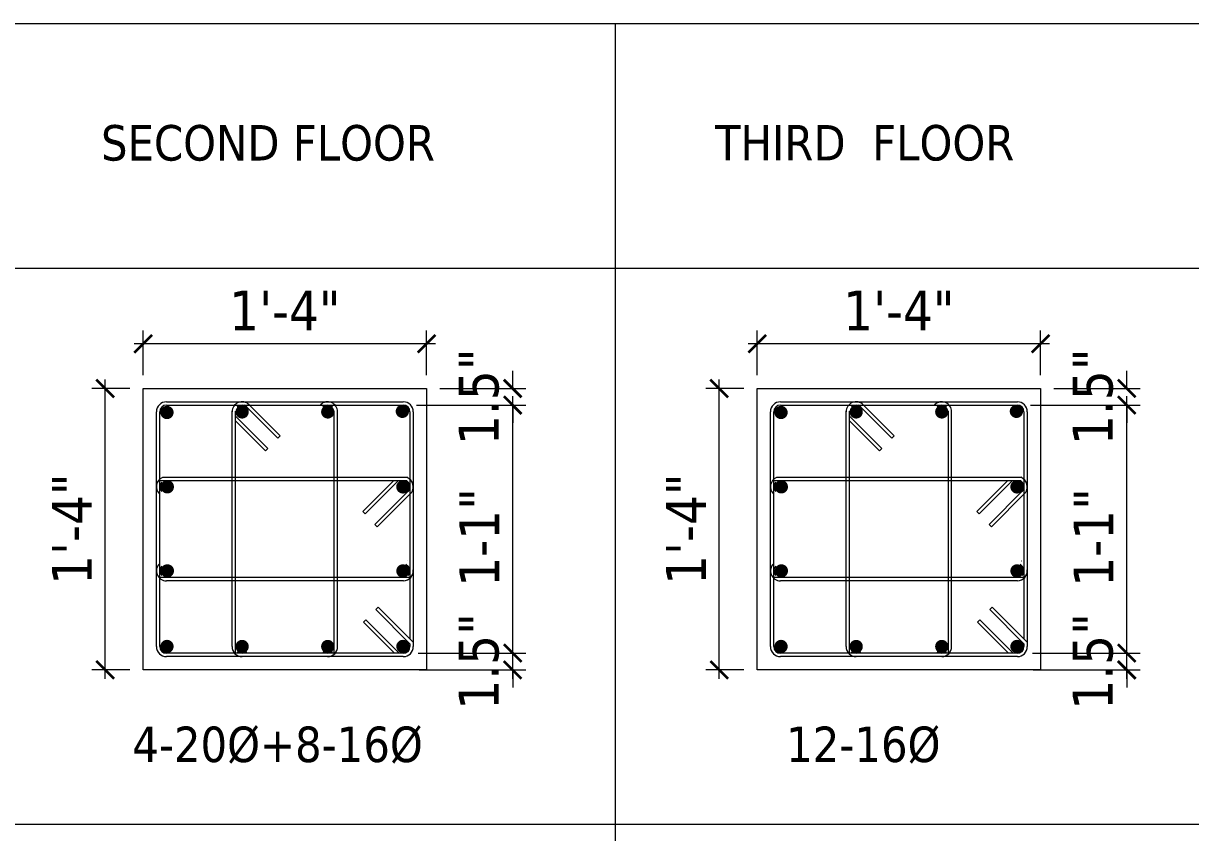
# Model space of a CAD drawing. Header units: inches. Extents: x 130993 to 274375, y -5108 to 103559.
# Drawn here: x 134864.6 to 135128.2, y 50715.5 to 50898.1 of the extents above; entities that cross this region are included whole.
import ezdxf

# ---------------------------------------------------------------- set-up
doc = ezdxf.new("R2010")
doc.units = ezdxf.units.IN
doc.header["$MEASUREMENT"] = 0
doc.header["$PDMODE"] = 2
doc.header["$PDSIZE"] = -3
for name, color, linetype, lineweight in [('DIMENSION', 142, 'Continuous', 20), ('HATCH', 9, 'Continuous', 9), ('TEXT', 181, 'Continuous', 13)]:
    doc.layers.add(name, color=color, linetype=linetype, lineweight=lineweight)
doc.layers.add('FRAME', color=7, linetype='Continuous')
doc.styles.add('TAHOMA', font='tahoma.ttf', dxfattribs={"height": 9})
doc.dimstyles.new('1-2', dxfattribs={"dimscale": 0, "dimtxt": 8, "dimasz": 4, "dimexe": 3, "dimexo": 3, "dimgap": 3, "dimtad": 1, "dimdec": 0, "dimlfac": 0.25, "dimzin": 3, "dimdsep": 46, "dimlunit": 4, "dimtxsty": 'TAHOMA', "dimblk1": 'ARCHTICK', "dimblk2": 'ARCHTICK', "dimsah": 1, "dimcen": 0, "dimdle": 2, "dimclrd": 6, "dimclre": 6, "dimclrt": 7, "dimadec": 0, "dimazin": 0, "dimtfac": 0.333333, "dimtdec": 0, "dimtix": 1, "dimtofl": 0, "dimtmove": 0, "dimatfit": 2, "dimfxl": 1, "dimtolj": 1, "dimtzin": 0, "dimlwd": -1, "dimlwe": -1, "dimarcsym": 0})

# ---------------------------------------------------------------- blocks, each defined once
blk = doc.blocks.new('_ArchTick')
at = {"color": 0, "linetype": 'ByBlock', "const_width": 0.15}
blk.add_lwpolyline([(-0.5, -0.5), (0.5, 0.5)], dxfattribs=at)
blk = doc.blocks.new('*D1357')
at = {"layer": 'Defpoints', "color": 0, "ltscale": 10}
for p in [(134950.76, 50756.03), (134950.96, 50752.23), (134975.07, 50752.23)]:
    blk.add_point(p, dxfattribs=at)
at = {"layer": 'DIMENSION', "color": 6, "ltscale": 10}
for p, q in [((134975.07, 50756.03), (134975.07, 50760.03)), ((134953.76, 50756.03), (134978.07, 50756.03)), ((134953.96, 50752.23), (134978.07, 50752.23)), ((134975.07, 50752.23), (134975.07, 50748.23))]:
    blk.add_line(p, q, dxfattribs=at)
at = {"layer": 'DIMENSION', "color": 6, "ltscale": 10, "xscale": 4, "yscale": 4, "zscale": 4}
for p, rotation in [((134975.07, 50756.03), 270), ((134975.07, 50752.23), 90)]:
    blk.add_blockref('_ArchTick', p, dxfattribs=dict(at, rotation=rotation))
at = {"layer": 'DIMENSION', "color": 7, "ltscale": 10, "insert": (134967.46, 50754.13), "char_height": 9, "attachment_point": 5, "rotation": 90, "style": 'TAHOMA'}
blk.add_mtext('\\A1;1.5"', dxfattribs=at)
blk = doc.blocks.new('*D1358')
at = {"layer": 'Defpoints', "color": 0, "ltscale": 10}
for p in [(134955.63, 50815.73), (134975.07, 50815.73), (134950.38, 50811.98)]:
    blk.add_point(p, dxfattribs=at)
at = {"layer": 'DIMENSION', "color": 6, "ltscale": 10}
for p, q in [((134975.07, 50815.73), (134975.07, 50819.73)), ((134958.63, 50815.73), (134978.07, 50815.73)), ((134953.38, 50811.98), (134978.07, 50811.98)), ((134975.07, 50811.98), (134975.07, 50807.98))]:
    blk.add_line(p, q, dxfattribs=at)
at = {"layer": 'DIMENSION', "color": 6, "ltscale": 10, "xscale": 4, "yscale": 4, "zscale": 4}
for p, rotation in [((134975.07, 50815.73), 270), ((134975.07, 50811.98), 90)]:
    blk.add_blockref('_ArchTick', p, dxfattribs=dict(at, rotation=rotation))
at = {"layer": 'DIMENSION', "color": 7, "ltscale": 10, "insert": (134967.46, 50813.86), "char_height": 9, "attachment_point": 5, "rotation": 90, "style": 'TAHOMA'}
blk.add_mtext('\\A1;1.5"', dxfattribs=at)
blk = doc.blocks.new('*D1359')
at = {"layer": 'Defpoints', "color": 0, "ltscale": 10}
for p in [(134950.38, 50811.98), (134975.07, 50811.98), (134950.96, 50752.23)]:
    blk.add_point(p, dxfattribs=at)
at = {"layer": 'DIMENSION', "color": 6, "ltscale": 10}
for p, q in [((134975.07, 50750.23), (134975.07, 50813.98)), ((134953.38, 50811.98), (134978.07, 50811.98)), ((134953.96, 50752.23), (134978.07, 50752.23))]:
    blk.add_line(p, q, dxfattribs=at)
at = {"layer": 'DIMENSION', "color": 6, "ltscale": 10, "xscale": 4, "yscale": 4, "zscale": 4}
for p, rotation in [((134975.07, 50811.98), 90), ((134975.07, 50752.23), 270)]:
    blk.add_blockref('_ArchTick', p, dxfattribs=dict(at, rotation=rotation))
at = {"layer": 'DIMENSION', "color": 7, "ltscale": 10, "insert": (134967.56, 50782.11), "char_height": 9, "attachment_point": 5, "rotation": 90, "style": 'TAHOMA'}
blk.add_mtext('\\A1;1-1"', dxfattribs=at)
blk = doc.blocks.new('*D1360')
at = {"layer": 'Defpoints', "color": 0, "ltscale": 10}
for p in [(134883.05, 50815.73), (134891.63, 50815.73), (134891.63, 50752.23)]:
    blk.add_point(p, dxfattribs=at)
at = {"layer": 'DIMENSION', "color": 6, "ltscale": 10}
for p, q in [((134883.05, 50750.23), (134883.05, 50817.73)), ((134888.63, 50815.73), (134880.05, 50815.73)), ((134888.63, 50752.23), (134880.05, 50752.23))]:
    blk.add_line(p, q, dxfattribs=at)
at = {"layer": 'DIMENSION', "color": 6, "ltscale": 10, "xscale": 4, "yscale": 4, "zscale": 4}
for p, rotation in [((134883.05, 50815.73), 90), ((134883.05, 50752.23), 270)]:
    blk.add_blockref('_ArchTick', p, dxfattribs=dict(at, rotation=rotation))
at = {"layer": 'DIMENSION', "color": 7, "ltscale": 10, "insert": (134875.54, 50783.98), "char_height": 9, "attachment_point": 5, "rotation": 90, "style": 'TAHOMA'}
blk.add_mtext('\\A1;1\'-4"', dxfattribs=at)
blk = doc.blocks.new('*D1361')
at = {"layer": 'Defpoints', "color": 0, "ltscale": 10}
for p in [(134891.63, 50825.83), (134891.63, 50815.73), (134955.63, 50815.73)]:
    blk.add_point(p, dxfattribs=at)
at = {"layer": 'DIMENSION', "color": 6, "ltscale": 10}
for p, q in [((134891.63, 50818.73), (134891.63, 50828.83)), ((134955.63, 50818.73), (134955.63, 50828.83)), ((134957.63, 50825.83), (134889.63, 50825.83))]:
    blk.add_line(p, q, dxfattribs=at)
at = {"layer": 'DIMENSION', "color": 6, "ltscale": 10, "xscale": 4, "yscale": 4, "zscale": 4, "rotation": 180}
blk.add_blockref('_ArchTick', (134891.63, 50825.83), dxfattribs=at)
at = {"layer": 'DIMENSION', "color": 6, "ltscale": 10, "xscale": 4, "yscale": 4, "zscale": 4}
blk.add_blockref('_ArchTick', (134955.63, 50825.83), dxfattribs=at)
at = {"layer": 'DIMENSION', "color": 7, "ltscale": 10, "insert": (134923.63, 50833.34), "char_height": 9, "attachment_point": 5, "style": 'TAHOMA'}
blk.add_mtext('\\A1;1\'-4"', dxfattribs=at)
blk = doc.blocks.new('*D1362')
at = {"layer": 'Defpoints', "color": 0, "ltscale": 10}
for p in [(135089.41, 50756.03), (135089.6, 50752.23), (135113.72, 50752.23)]:
    blk.add_point(p, dxfattribs=at)
at = {"layer": 'DIMENSION', "color": 6, "ltscale": 10}
for p, q in [((135113.72, 50756.03), (135113.72, 50760.03)), ((135092.41, 50756.03), (135116.72, 50756.03)), ((135092.6, 50752.23), (135116.72, 50752.23)), ((135113.72, 50752.23), (135113.72, 50748.23))]:
    blk.add_line(p, q, dxfattribs=at)
at = {"layer": 'DIMENSION', "color": 6, "ltscale": 10, "xscale": 4, "yscale": 4, "zscale": 4}
for p, rotation in [((135113.72, 50756.03), 270), ((135113.72, 50752.23), 90)]:
    blk.add_blockref('_ArchTick', p, dxfattribs=dict(at, rotation=rotation))
at = {"layer": 'DIMENSION', "color": 7, "ltscale": 10, "insert": (135106.11, 50754.13), "char_height": 9, "attachment_point": 5, "rotation": 90, "style": 'TAHOMA'}
blk.add_mtext('\\A1;1.5"', dxfattribs=at)
blk = doc.blocks.new('*D1363')
at = {"layer": 'Defpoints', "color": 0, "ltscale": 10}
for p in [(135094.27, 50815.73), (135113.72, 50815.73), (135089.02, 50811.98)]:
    blk.add_point(p, dxfattribs=at)
at = {"layer": 'DIMENSION', "color": 6, "ltscale": 10}
for p, q in [((135113.72, 50815.73), (135113.72, 50819.73)), ((135097.27, 50815.73), (135116.72, 50815.73)), ((135092.02, 50811.98), (135116.72, 50811.98)), ((135113.72, 50811.98), (135113.72, 50807.98))]:
    blk.add_line(p, q, dxfattribs=at)
at = {"layer": 'DIMENSION', "color": 6, "ltscale": 10, "xscale": 4, "yscale": 4, "zscale": 4}
for p, rotation in [((135113.72, 50815.73), 270), ((135113.72, 50811.98), 90)]:
    blk.add_blockref('_ArchTick', p, dxfattribs=dict(at, rotation=rotation))
at = {"layer": 'DIMENSION', "color": 7, "ltscale": 10, "insert": (135106.11, 50813.86), "char_height": 9, "attachment_point": 5, "rotation": 90, "style": 'TAHOMA'}
blk.add_mtext('\\A1;1.5"', dxfattribs=at)
blk = doc.blocks.new('*D1364')
at = {"layer": 'Defpoints', "color": 0, "ltscale": 10}
for p in [(135089.02, 50811.98), (135113.72, 50811.98), (135089.6, 50752.23)]:
    blk.add_point(p, dxfattribs=at)
at = {"layer": 'DIMENSION', "color": 6, "ltscale": 10}
for p, q in [((135113.72, 50750.23), (135113.72, 50813.98)), ((135092.02, 50811.98), (135116.72, 50811.98)), ((135092.6, 50752.23), (135116.72, 50752.23))]:
    blk.add_line(p, q, dxfattribs=at)
at = {"layer": 'DIMENSION', "color": 6, "ltscale": 10, "xscale": 4, "yscale": 4, "zscale": 4}
for p, rotation in [((135113.72, 50811.98), 90), ((135113.72, 50752.23), 270)]:
    blk.add_blockref('_ArchTick', p, dxfattribs=dict(at, rotation=rotation))
at = {"layer": 'DIMENSION', "color": 7, "ltscale": 10, "insert": (135106.2, 50782.11), "char_height": 9, "attachment_point": 5, "rotation": 90, "style": 'TAHOMA'}
blk.add_mtext('\\A1;1-1"', dxfattribs=at)
blk = doc.blocks.new('*D1365')
at = {"layer": 'Defpoints', "color": 0, "ltscale": 10}
for p in [(135021.7, 50815.73), (135030.27, 50815.73), (135030.27, 50752.23)]:
    blk.add_point(p, dxfattribs=at)
at = {"layer": 'DIMENSION', "color": 6, "ltscale": 10}
for p, q in [((135021.7, 50750.23), (135021.7, 50817.73)), ((135027.27, 50815.73), (135018.7, 50815.73)), ((135027.27, 50752.23), (135018.7, 50752.23))]:
    blk.add_line(p, q, dxfattribs=at)
at = {"layer": 'DIMENSION', "color": 6, "ltscale": 10, "xscale": 4, "yscale": 4, "zscale": 4}
for p, rotation in [((135021.7, 50815.73), 90), ((135021.7, 50752.23), 270)]:
    blk.add_blockref('_ArchTick', p, dxfattribs=dict(at, rotation=rotation))
at = {"layer": 'DIMENSION', "color": 7, "ltscale": 10, "insert": (135014.19, 50783.98), "char_height": 9, "attachment_point": 5, "rotation": 90, "style": 'TAHOMA'}
blk.add_mtext('\\A1;1\'-4"', dxfattribs=at)
blk = doc.blocks.new('*D1366')
at = {"layer": 'Defpoints', "color": 0, "ltscale": 10}
for p in [(135030.27, 50825.83), (135030.27, 50815.73), (135094.27, 50815.73)]:
    blk.add_point(p, dxfattribs=at)
at = {"layer": 'DIMENSION', "color": 6, "ltscale": 10}
for p, q in [((135030.27, 50818.73), (135030.27, 50828.83)), ((135094.27, 50818.73), (135094.27, 50828.83)), ((135096.27, 50825.83), (135028.27, 50825.83))]:
    blk.add_line(p, q, dxfattribs=at)
at = {"layer": 'DIMENSION', "color": 6, "ltscale": 10, "xscale": 4, "yscale": 4, "zscale": 4, "rotation": 180}
blk.add_blockref('_ArchTick', (135030.27, 50825.83), dxfattribs=at)
at = {"layer": 'DIMENSION', "color": 6, "ltscale": 10, "xscale": 4, "yscale": 4, "zscale": 4}
blk.add_blockref('_ArchTick', (135094.27, 50825.83), dxfattribs=at)
at = {"layer": 'DIMENSION', "color": 7, "ltscale": 10, "insert": (135062.27, 50833.34), "char_height": 9, "attachment_point": 5, "style": 'TAHOMA'}
blk.add_mtext('\\A1;1\'-4"', dxfattribs=at)

msp = doc.modelspace()

# ---------------------------------------------------------------- linework, layer by layer
at = {"layer": 'DIMENSION', "lineweight": 15}
for points in [[(134955.63, 50815.73), (134955.63, 50752.23), (134891.63, 50752.23), (134891.63, 50815.73)], [(135094.27, 50815.73), (135094.27, 50752.23), (135030.27, 50752.23), (135030.27, 50815.73)]]:
    msp.add_lwpolyline(points, close=True, dxfattribs=at)
at = {"layer": 'FRAME', "color": 5, "linetype": 'Continuous', "lineweight": 20}
for p, q in [((134352.16, 50898.11), (135276.85, 50898.13)), ((134998.18, 50898.12), (134998.18, 50215.08)), ((134352.18, 50842.88), (135276.85, 50842.9)), ((135276.85, 50717.34), (134352.16, 50717.34))]:
    msp.add_line(p, q, dxfattribs=at)
at = {"layer": 'HATCH', "lineweight": 5, "ltscale": 50}
for p, q in [((134896.88, 50812.73), (134950.38, 50812.73)), ((134896.88, 50811.98), (134950.38, 50811.98)), ((134911.71, 50757.48), (134911.71, 50810.61)), ((134912.46, 50755.98), (134912.46, 50810.61)), ((134922.03, 50804.53), (134914.49, 50812.07)), ((134922.56, 50805.06), (134915.55, 50812.07)), ((134934.79, 50755.8), (134934.79, 50810.61)), ((135035.52, 50812.73), (135089.02, 50812.73)), ((135035.52, 50811.98), (135089.02, 50811.98)), ((135050.36, 50757.48), (135050.36, 50810.61)), ((135051.11, 50755.98), (135051.11, 50810.61)), ((135060.68, 50804.53), (135053.14, 50812.07)), ((135061.21, 50805.06), (135054.2, 50812.07)), ((135073.44, 50755.8), (135073.44, 50810.61)), ((134894.63, 50757.48), (134894.63, 50810.48)), ((134895.38, 50757.48), (134895.38, 50810.48)), ((134919.81, 50802.16), (134912.46, 50809.52)), ((134919.28, 50801.63), (134912.46, 50808.46)), ((134935.54, 50757.48), (134935.54, 50810.48)), ((134951.88, 50810.48), (134951.88, 50759.21)), ((134952.63, 50810.48), (134952.63, 50757.48)), ((135033.27, 50757.48), (135033.27, 50810.48)), ((135034.02, 50757.48), (135034.02, 50810.48)), ((135058.46, 50802.16), (135051.11, 50809.52)), ((135057.93, 50801.63), (135051.11, 50808.46)), ((135074.19, 50757.48), (135074.19, 50810.48)), ((135090.52, 50810.48), (135090.52, 50759.21)), ((135091.27, 50810.48), (135091.27, 50757.48)), ((134922.56, 50805.06), (134922.03, 50804.53)), ((135061.21, 50805.06), (135060.68, 50804.53)), ((134919.81, 50802.16), (134919.28, 50801.63)), ((135058.46, 50802.16), (135057.93, 50801.63)), ((134951.19, 50794.87), (134895.38, 50794.87)), ((134951.28, 50795.62), (134895.97, 50795.62)), ((134941.23, 50787.97), (134948.24, 50794.98)), ((134941.76, 50787.44), (134949.3, 50794.98)), ((134951.19, 50794.87), (134951.44, 50794.62)), ((134951.27, 50795.85), (134951.27, 50795.85)), ((135089.83, 50794.87), (135034.02, 50794.87)), ((135089.93, 50795.62), (135034.62, 50795.62)), ((135079.87, 50787.97), (135086.88, 50794.98)), ((135080.4, 50787.44), (135087.95, 50794.98)), ((135089.83, 50794.87), (135090.09, 50794.62)), ((135089.91, 50795.85), (135089.92, 50795.85)), ((134943.98, 50785.08), (134951.71, 50792.81)), ((134944.51, 50784.55), (134952.19, 50792.23)), ((135082.62, 50785.08), (135090.36, 50792.81)), ((135083.15, 50784.55), (135090.84, 50792.23)), ((134941.23, 50787.97), (134941.76, 50787.44)), ((135079.87, 50787.97), (135080.4, 50787.44)), ((134943.98, 50785.08), (134944.51, 50784.55)), ((135082.62, 50785.08), (135083.15, 50784.55)), ((134951.27, 50776.87), (134951.28, 50776.87)), ((135089.92, 50776.87), (135089.93, 50776.87)), ((134950.97, 50776.12), (134951.45, 50775.65)), ((135089.62, 50776.12), (135090.09, 50775.65)), ((134951.88, 50773.09), (134895.38, 50773.09)), ((134950.39, 50772.34), (134896.89, 50772.34)), ((135090.52, 50773.09), (135034.02, 50773.09)), ((135089.03, 50772.34), (135035.53, 50772.34)), ((134944.14, 50765.89), (134944.67, 50766.42)), ((134944.14, 50765.89), (134951.88, 50758.15)), ((134944.67, 50766.42), (134952.63, 50758.46)), ((135082.79, 50765.89), (135083.32, 50766.42)), ((135082.79, 50765.89), (135090.52, 50758.15)), ((135083.32, 50766.42), (135091.27, 50758.46)), ((134941.39, 50762.99), (134941.92, 50763.52)), ((134941.92, 50763.52), (134949.47, 50755.98)), ((135080.04, 50762.99), (135080.57, 50763.52)), ((135080.57, 50763.52), (135088.11, 50755.98)), ((134941.39, 50762.99), (134948.4, 50755.98)), ((135080.04, 50762.99), (135087.05, 50755.98)), ((134951.88, 50758.15), (134951.88, 50757.48)), ((135090.52, 50758.15), (135090.52, 50757.48)), ((134950.38, 50755.98), (134896.88, 50755.98)), ((134950.38, 50755.23), (134896.88, 50755.23)), ((135089.02, 50755.98), (135035.52, 50755.98)), ((135089.02, 50755.23), (135035.52, 50755.23))]:
    msp.add_line(p, q, dxfattribs=at)
at = {"layer": 'HATCH', "lineweight": 5, "ltscale": 50, "const_width": 1.5}
for points in [[(134897.01, 50811.07, 1), (134897.01, 50809.57, 1)], [(134913.98, 50811.2, 1), (134913.98, 50809.7, 1)], [(134933.32, 50811.2, 1), (134933.32, 50809.7, 1)], [(134950.16, 50811.33, 1), (134950.16, 50809.83, 1)], [(135035.66, 50811.07, 1), (135035.66, 50809.57, 1)], [(135052.63, 50811.2, 1), (135052.63, 50809.7, 1)], [(135071.96, 50811.2, 1), (135071.96, 50809.7, 1)], [(135088.81, 50811.33, 1), (135088.81, 50809.83, 1)], [(134896.56, 50794.07, 1), (134897.62, 50793.01, 1)], [(134949.75, 50794.06, 1), (134950.81, 50793, 1)], [(135035.2, 50794.07, 1), (135036.26, 50793.01, 1)], [(135088.4, 50794.06, 1), (135089.46, 50793, 1)], [(134896.56, 50775.1, 1), (134897.63, 50774.04, 1)], [(134949.76, 50775.09, 1), (134950.82, 50774.03, 1)], [(135035.21, 50775.1, 1), (135036.27, 50774.04, 1)], [(135088.41, 50775.09, 1), (135089.47, 50774.03, 1)], [(134897.01, 50758.27, 1), (134897.01, 50756.77, 1)], [(134913.98, 50756.76, -1), (134913.98, 50758.26, -1)], [(134933.32, 50756.76, -1), (134933.32, 50758.26, -1)], [(134950.29, 50758.27, 1), (134950.29, 50756.77, 1)], [(135035.66, 50758.27, 1), (135035.66, 50756.77, 1)], [(135052.63, 50756.76, -1), (135052.63, 50758.26, -1)], [(135071.96, 50756.76, -1), (135071.96, 50758.26, -1)], [(135088.94, 50758.27, 1), (135088.94, 50756.77, 1)]]:
    msp.add_lwpolyline(points, format="xyb", close=True, dxfattribs=at)
at = {"layer": 'HATCH', "lineweight": 5, "ltscale": 50}
for centre, radius, start, end in [((134896.88, 50810.48), 2.25, 90, 180), ((134896.88, 50810.48), 1.5, 90, 180), ((134913.96, 50810.48), 2.25, 45, 180), ((134913.96, 50810.48), 1.5, 45, 135), ((134933.29, 50810.48), 2.25, 0, 135), ((134933.29, 50810.48), 1.5, 45, 135), ((134950.38, 50810.48), 2.25, 0, 90), ((134950.38, 50810.48), 1.5, 0, 90), ((135035.52, 50810.48), 2.25, 90, 180), ((135035.52, 50810.48), 1.5, 90, 180), ((135052.61, 50810.48), 2.25, 45, 180), ((135052.61, 50810.48), 1.5, 45, 135), ((135071.94, 50810.48), 2.25, 0, 135), ((135071.94, 50810.48), 1.5, 45, 135), ((135089.02, 50810.48), 2.25, 0, 90), ((135089.02, 50810.48), 1.5, 0, 90), ((134896.88, 50793.56), 2.25, 113.6484, 225), ((134950.38, 50793.56), 2.25, 323.6257, 66.3516), ((135035.52, 50793.56), 2.25, 113.6484, 225), ((135089.02, 50793.56), 2.25, 323.6257, 66.3516), ((134896.88, 50793.56), 1.5, 135, 225), ((134950.38, 50793.56), 1.5, 315, 45), ((135035.52, 50793.56), 1.5, 135, 225), ((135089.02, 50793.56), 1.5, 315, 45), ((134896.89, 50774.59), 2.25, 135, 270), ((134896.89, 50774.59), 1.5, 135, 225), ((134950.39, 50774.59), 2.25, 270, 4.8171), ((134950.39, 50774.59), 1.5, 315, 45), ((135035.53, 50774.59), 2.25, 135, 270), ((135035.53, 50774.59), 1.5, 135, 225), ((135089.03, 50774.59), 2.25, 270, 4.8171), ((135089.03, 50774.59), 1.5, 315, 45), ((134896.88, 50757.48), 2.25, 180, 270), ((134896.88, 50757.48), 1.5, 180, 270), ((134913.96, 50757.48), 2.25, 180, 270), ((134913.96, 50757.48), 1.5, 225, 315), ((134933.29, 50757.48), 1.5, 225, 315), ((134933.29, 50757.48), 2.25, 270, 0), ((134950.38, 50757.48), 2.25, 270, 0), ((134950.38, 50757.48), 1.5, 270, 0), ((135035.52, 50757.48), 2.25, 180, 270), ((135035.52, 50757.48), 1.5, 180, 270), ((135052.61, 50757.48), 2.25, 180, 270), ((135052.61, 50757.48), 1.5, 225, 315), ((135071.94, 50757.48), 1.5, 225, 315), ((135071.94, 50757.48), 2.25, 270, 0), ((135089.02, 50757.48), 2.25, 270, 0), ((135089.02, 50757.48), 1.5, 270, 0)]:
    msp.add_arc(centre, radius, start, end, dxfattribs=at)

# ---------------------------------------------------------------- texts
at = {"layer": 'TEXT', "linetype": 'Continuous', "char_height": 8, "attachment_point": 4, "style": 'TAHOMA'}
for s, insert in [('SECOND FLOOR', (134882.12, 50871.1)), ('THIRD  FLOOR', (135020.77, 50871.11)), ('4-20%%C+8-16%%C', (134889.18, 50735.25)), ('   12-16%%C', (135027.82, 50735.25))]:
    msp.add_mtext(s, dxfattribs=dict(at, insert=insert))

# ---------------------------------------------------------------- dimensions: what is measured, and where the dimension line sits
at = {"layer": 'DIMENSION', "ltscale": 10}
for base, p1, p2, picture, middle in [((134891.63, 50825.83), (134955.63, 50815.73), (134891.63, 50815.73), '*D1361', (134923.63, 50833.34)), ((135030.27, 50825.83), (135094.27, 50815.73), (135030.27, 50815.73), '*D1366', (135062.27, 50833.34))]:
    dim = msp.add_linear_dim(base=base, p1=p1, p2=p2, dimstyle='1-2', override={"dimscale": 1}, dxfattribs=at)
    dim.commit()
    dim.dimension.update_dxf_attribs({"geometry": picture, "text_midpoint": middle})
for base, p1, p2, text, picture, middle in [((134975.07, 50815.73), (134950.38, 50811.98), (134955.63, 50815.73), '1.5"', '*D1358', (134967.46, 50813.86)), ((135113.72, 50815.73), (135089.02, 50811.98), (135094.27, 50815.73), '1.5"', '*D1363', (135106.11, 50813.86)), ((134975.07, 50811.98), (134950.96, 50752.23), (134950.38, 50811.98), '1-1"', '*D1359', (134967.56, 50782.11)), ((135113.72, 50811.98), (135089.6, 50752.23), (135089.02, 50811.98), '1-1"', '*D1364', (135106.2, 50782.11)), ((134975.07, 50752.23), (134950.76, 50756.03), (134950.96, 50752.23), '1.5"', '*D1357', (134967.46, 50754.13)), ((135113.72, 50752.23), (135089.41, 50756.03), (135089.6, 50752.23), '1.5"', '*D1362', (135106.11, 50754.13))]:
    dim = msp.add_linear_dim(base=base, p1=p1, p2=p2, angle=270, text=text, dimstyle='1-2', override={"dimscale": 1}, dxfattribs=at)
    dim.commit()
    dim.dimension.update_dxf_attribs({"geometry": picture, "text_midpoint": middle})
for base, p1, p2, picture, middle in [((134883.05, 50815.73), (134891.63, 50752.23), (134891.63, 50815.73), '*D1360', (134875.54, 50783.98)), ((135021.7, 50815.73), (135030.27, 50752.23), (135030.27, 50815.73), '*D1365', (135014.19, 50783.98))]:
    dim = msp.add_linear_dim(base=base, p1=p1, p2=p2, angle=90, dimstyle='1-2', override={"dimscale": 1}, dxfattribs=at)
    dim.commit()
    dim.dimension.update_dxf_attribs({"geometry": picture, "text_midpoint": middle})

doc.saveas('drawing.dxf')
